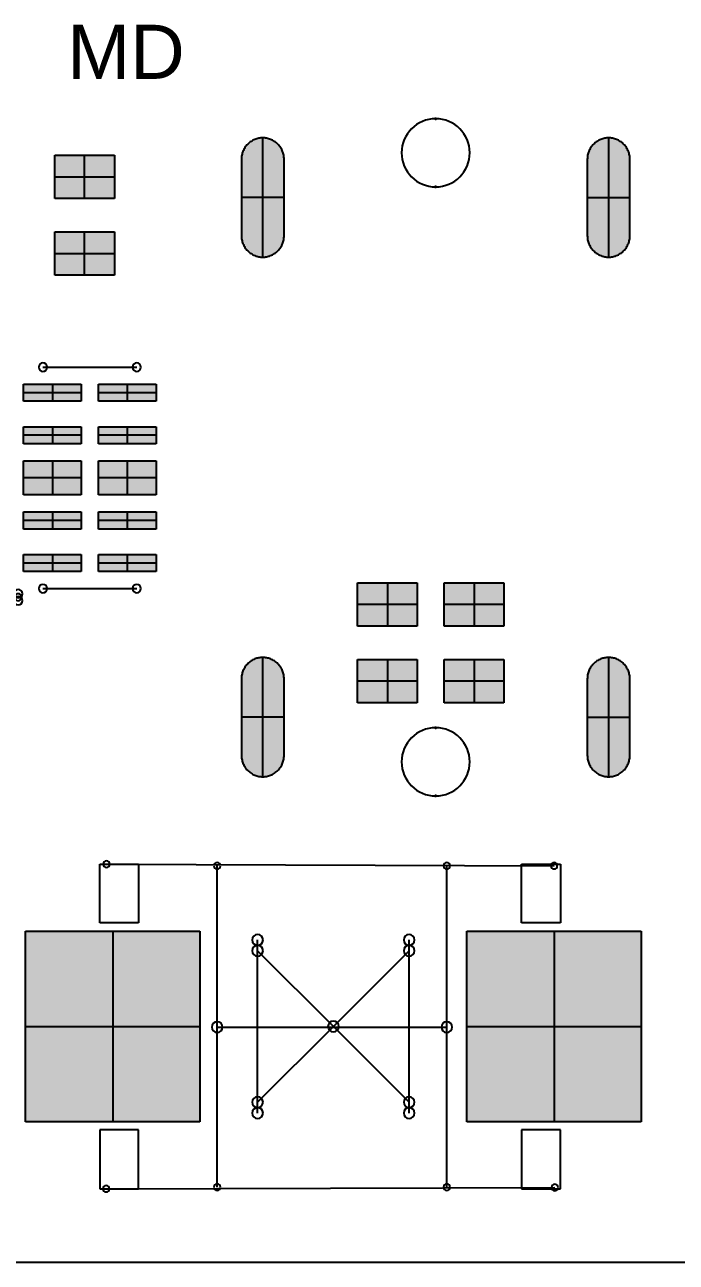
# Model space of a CAD drawing. Header units: millimetres. Extents: x -0.1 to 90.1, y -0.1 to 60.1.
# Drawn here: x 67.68 to 75.32, y 0 to 14.53 of the extents above; entities that cross this region are included whole.
import ezdxf

# ---------------------------------------------------------------- set-up
doc = ezdxf.new("R2010")
doc.units = ezdxf.units.MM
doc.layers.get('0').update_dxf_attribs({"color": 18, "true_color": 0x000000})
for name, color, linetype, true_color in [('Bottom Overlay', 54, 'Continuous', 0x999900), ('Bottom Paste', 16, 'Continuous', 0x7f0000), ('Mechanical 1', 6, 'Continuous', 0xff00ff), ('Pad Holes', 156, 'Continuous', 0x003f7f)]:
    doc.layers.add(name, color=color, linetype=linetype, true_color=true_color)
doc.styles.add('Arial Regular', font='arial.ttf')

# ---------------------------------------------------------------- blocks, each defined once
blk = doc.blocks.new('R0402_B_328')
at = {"layer": 'Bottom Paste', "true_color": 0x7f0000}
for points in [[(-0.195, 0.35), (-0.195, -0.35), (-0.705, -0.35), (-0.705, 0.35)], [(0.705, 0.35), (0.705, -0.35), (0.195, -0.35), (0.195, 0.35)]]:
    blk.add_hatch(color=16, dxfattribs=at).paths.add_polyline_path(points, flags=0)
at = {"layer": 'Bottom Paste', "color": 16, "true_color": 0x7f0000}
for p, q in [((-0.45, 0.35), (-0.45, -0.35)), ((0.45, 0.35), (0.45, -0.35)), ((-0.705, 0), (-0.195, 0)), ((0.195, 0), (0.705, 0))]:
    blk.add_line(p, q, dxfattribs=at)
for points in [[(-0.705, -0.35), (-0.705, 0), (-0.705, 0.35)], [(-0.705, 0.35), (-0.45, 0.35), (-0.195, 0.35)], [(-0.195, 0.35), (-0.195, 0), (-0.195, -0.35)], [(0.195, -0.35), (0.195, 0), (0.195, 0.35)], [(0.195, 0.35), (0.45, 0.35), (0.705, 0.35)], [(0.705, 0.35), (0.705, 0), (0.705, -0.35)], [(-0.195, -0.35), (-0.45, -0.35), (-0.705, -0.35)], [(0.705, -0.35), (0.45, -0.35), (0.195, -0.35)]]:
    blk.add_open_spline(points, degree=2, dxfattribs=at)
blk = doc.blocks.new('R0402_B_327')
at = {"layer": 'Bottom Paste', "true_color": 0x7f0000}
for points in [[(-0.195, 0.35), (-0.195, -0.35), (-0.705, -0.35), (-0.705, 0.35)], [(0.705, 0.35), (0.705, -0.35), (0.195, -0.35), (0.195, 0.35)]]:
    blk.add_hatch(color=16, dxfattribs=at).paths.add_polyline_path(points, flags=0)
at = {"layer": 'Bottom Paste', "color": 16, "true_color": 0x7f0000}
for p, q in [((-0.45, 0.35), (-0.45, -0.35)), ((0.45, 0.35), (0.45, -0.35)), ((-0.705, 0), (-0.195, 0)), ((0.195, 0), (0.705, 0))]:
    blk.add_line(p, q, dxfattribs=at)
for points in [[(-0.705, -0.35), (-0.705, 0), (-0.705, 0.35)], [(-0.705, 0.35), (-0.45, 0.35), (-0.195, 0.35)], [(-0.195, 0.35), (-0.195, 0), (-0.195, -0.35)], [(0.195, -0.35), (0.195, 0), (0.195, 0.35)], [(0.195, 0.35), (0.45, 0.35), (0.705, 0.35)], [(0.705, 0.35), (0.705, 0), (0.705, -0.35)], [(-0.195, -0.35), (-0.45, -0.35), (-0.705, -0.35)], [(0.705, -0.35), (0.45, -0.35), (0.195, -0.35)]]:
    blk.add_open_spline(points, degree=2, dxfattribs=at)
blk = doc.blocks.new('R0402_B_320')
at = {"layer": 'Bottom Paste', "true_color": 0x7f0000}
for points in [[(-0.195, 0.35), (-0.195, -0.35), (-0.705, -0.35), (-0.705, 0.35)], [(0.705, 0.35), (0.705, -0.35), (0.195, -0.35), (0.195, 0.35)]]:
    blk.add_hatch(color=16, dxfattribs=at).paths.add_polyline_path(points, flags=0)
at = {"layer": 'Bottom Paste', "color": 16, "true_color": 0x7f0000}
for p, q in [((-0.45, 0.35), (-0.45, -0.35)), ((0.45, 0.35), (0.45, -0.35)), ((-0.705, 0), (-0.195, 0)), ((0.195, 0), (0.705, 0))]:
    blk.add_line(p, q, dxfattribs=at)
for points in [[(-0.705, -0.35), (-0.705, 0), (-0.705, 0.35)], [(-0.705, 0.35), (-0.45, 0.35), (-0.195, 0.35)], [(-0.195, 0.35), (-0.195, 0), (-0.195, -0.35)], [(0.195, -0.35), (0.195, 0), (0.195, 0.35)], [(0.195, 0.35), (0.45, 0.35), (0.705, 0.35)], [(0.705, 0.35), (0.705, 0), (0.705, -0.35)], [(-0.195, -0.35), (-0.45, -0.35), (-0.705, -0.35)], [(0.705, -0.35), (0.45, -0.35), (0.195, -0.35)]]:
    blk.add_open_spline(points, degree=2, dxfattribs=at)
blk = doc.blocks.new('SMB_L4_6_W3_6_LS5_4_BI_B_279')
at = {"layer": 'Bottom Paste', "true_color": 0x7f0000}
for points in [[(-3.615, 1.12), (-1.568, 1.12), (-1.568, -1.12), (-3.615, -1.12)], [(1.568, 1.12), (3.615, 1.12), (3.615, -1.12), (1.568, -1.12)]]:
    blk.add_hatch(color=16, dxfattribs=at).paths.add_polyline_path(points, flags=0)
at = {"layer": 'Bottom Overlay'}
for p, q in [((-2.667, 1.905), (-2.667, 1.215)), ((-2.21, 1.905), (-2.667, 1.905)), ((-2.21, 1.215), (-2.21, 1.905)), ((2.286, 1.905), (2.286, 1.215)), ((2.743, 1.905), (2.286, 1.905)), ((2.743, 1.215), (2.743, 1.905)), ((-2.667, 1.215), (-2.21, 1.215)), ((2.286, 1.215), (2.743, 1.215)), ((-2.667, -1.905), (-2.667, -1.215)), ((-2.667, -1.215), (-2.21, -1.215)), ((-2.21, -1.215), (-2.21, -1.905)), ((2.286, -1.905), (2.286, -1.215)), ((2.286, -1.215), (2.743, -1.215)), ((2.743, -1.215), (2.743, -1.905)), ((-2.21, -1.905), (-2.667, -1.905)), ((2.743, -1.905), (2.286, -1.905))]:
    blk.add_line(p, q, dxfattribs=at)
for points in [[(2.667, 1.905), (-2.599, 1.89)], [(-1.331, 1.886), (-1.331, -1.886)], [(1.364, 1.886), (1.364, -1.886)], [(-0.889, 1.016), (-0.889, -1.016)], [(-0.889, 1.016), (-0.889, 0.889)], [(0, 0), (-0.889, 0.889)], [(0.889, 0.889), (0, 0)], [(0.889, 1.016), (0.889, -1.016)], [(0.889, 1.016), (0.889, 0.889)], [(1.364, 0.008), (-1.331, 0.008)], [(0, 0), (-0.889, -0.889)], [(0.889, -0.889), (0, 0)], [(-0.889, -0.889), (-0.889, -1.016)], [(0.889, -0.889), (0.889, -1.016)], [(2.663, -1.905), (-2.591, -1.887)]]:
    blk.add_lwpolyline(points, dxfattribs=at)
for centre, radius, start, end in [((-2.599, 1.89), 0.0381, 0, 180), ((-2.599, 1.89), 0.0381, 180, 0), ((-1.331, 1.886), 0.0381, 0, 180), ((1.364, 1.886), 0.0381, 0, 180), ((2.667, 1.905), 0.0381, 0, 180), ((2.667, 1.905), 0.0381, 180, 0), ((-1.331, 1.886), 0.0381, 180, 0), ((1.364, 1.886), 0.0381, 180, 0), ((-0.889, 1.016), 0.0635, 0, 180), ((-0.889, 1.016), 0.0635, 0, 180), ((0.889, 1.016), 0.0635, 0, 180), ((0.889, 1.016), 0.0635, 0, 180), ((-0.889, 1.016), 0.0635, 180, 0), ((-0.889, 1.016), 0.0635, 180, 0), ((-0.889, 0.889), 0.0635, 0, 180), ((-0.889, 0.889), 0.0635, 0, 180), ((-0.889, 0.889), 0.0635, 180, 0), ((-0.889, 0.889), 0.0635, 180, 0), ((0.889, 1.016), 0.0635, 180, 0), ((0.889, 1.016), 0.0635, 180, 0), ((0.889, 0.889), 0.0635, 0, 180), ((0.889, 0.889), 0.0635, 0, 180), ((0.889, 0.889), 0.0635, 180, 0), ((0.889, 0.889), 0.0635, 180, 0), ((-1.331, 0.008), 0.0635, 0, 180), ((-1.331, 0.008), 0.0635, 180, 0), ((0, 0), 0.0635, 0, 180), ((0, 0), 0.0635, 0, 180), ((0, 0), 0.0635, 0, 180), ((0, 0), 0.0635, 0, 180), ((0, 0), 0.0635, 180, 0), ((0, 0), 0.0635, 180, 0), ((0, 0), 0.0635, 180, 0), ((0, 0), 0.0635, 180, 0), ((1.364, 0.008), 0.0635, 0, 180), ((1.364, 0.008), 0.0635, 180, 0), ((-0.889, -0.889), 0.0635, 0, 180), ((-0.889, -0.889), 0.0635, 0, 180), ((0.889, -0.889), 0.0635, 0, 180), ((0.889, -0.889), 0.0635, 0, 180), ((-0.889, -0.889), 0.0635, 180, 0), ((-0.889, -0.889), 0.0635, 180, 0), ((-0.889, -1.016), 0.0635, 0, 180), ((-0.889, -1.016), 0.0635, 0, 180), ((-0.889, -1.016), 0.0635, 180, 0), ((-0.889, -1.016), 0.0635, 180, 0), ((0.889, -0.889), 0.0635, 180, 0), ((0.889, -0.889), 0.0635, 180, 0), ((0.889, -1.016), 0.0635, 0, 180), ((0.889, -1.016), 0.0635, 0, 180), ((0.889, -1.016), 0.0635, 180, 0), ((0.889, -1.016), 0.0635, 180, 0), ((-2.591, -1.887), 0.0381, 0, 180), ((-2.591, -1.887), 0.0381, 180, 0), ((-1.331, -1.886), 0.0381, 0, 180), ((-1.331, -1.886), 0.0381, 180, 0), ((1.364, -1.886), 0.0381, 0, 180), ((1.364, -1.886), 0.0381, 180, 0), ((2.663, -1.905), 0.0381, 0, 180), ((2.663, -1.905), 0.0381, 180, 0)]:
    blk.add_arc(centre, radius, start, end, dxfattribs=at)
at = {"layer": 'Bottom Paste', "color": 16, "true_color": 0x7f0000}
for p, q in [((-2.591, -1.12), (-2.591, 1.12)), ((2.591, -1.12), (2.591, 1.12)), ((-1.568, 0), (-3.615, 0)), ((3.615, 0), (1.568, 0))]:
    blk.add_line(p, q, dxfattribs=at)
for points in [[(-3.615, 1.12), (-2.591, 1.12), (-1.568, 1.12)], [(-3.615, -1.12), (-3.615, 0), (-3.615, 1.12)], [(-1.568, 1.12), (-1.568, 0), (-1.568, -1.12)], [(1.568, 1.12), (2.591, 1.12), (3.615, 1.12)], [(1.568, -1.12), (1.568, 0), (1.568, 1.12)], [(3.615, 1.12), (3.615, 0), (3.615, -1.12)], [(-1.568, -1.12), (-2.591, -1.12), (-3.615, -1.12)], [(3.615, -1.12), (2.591, -1.12), (1.568, -1.12)]]:
    blk.add_open_spline(points, degree=2, dxfattribs=at)
blk = doc.blocks.new('SLP2510P8_L2_5_W1_0_P0_50_BL_B_278')
at = {"layer": 'Bottom Paste', "true_color": 0x7f0000}
for points in [[(-1.1, 0.78), (-0.9, 0.78), (-0.9, 0.1), (-1.1, 0.1)], [(-0.6, 0.78), (-0.4, 0.78), (-0.4, 0.1), (-0.6, 0.1)], [(-0.2, 0.78), (0.2, 0.78), (0.2, 0.1), (-0.2, 0.1)], [(0.4, 0.78), (0.6, 0.78), (0.6, 0.1), (0.4, 0.1)], [(0.9, 0.78), (1.1, 0.78), (1.1, 0.1), (0.9, 0.1)], [(-1.1, -0.1), (-0.9, -0.1), (-0.9, -0.78), (-1.1, -0.78)], [(-0.6, -0.1), (-0.4, -0.1), (-0.4, -0.78), (-0.6, -0.78)], [(-0.2, -0.1), (0.2, -0.1), (0.2, -0.78), (-0.2, -0.78)], [(0.4, -0.1), (0.6, -0.1), (0.6, -0.78), (0.4, -0.78)], [(0.9, -0.1), (1.1, -0.1), (1.1, -0.78), (0.9, -0.78)]]:
    blk.add_hatch(color=16, dxfattribs=at).paths.add_polyline_path(points, flags=0)
at = {"layer": 'Bottom Overlay'}
for points in [[(-1.3, 0.55), (-1.3, -0.55)], [(1.3, 0.55), (1.3, -0.55)]]:
    blk.add_lwpolyline(points, dxfattribs=at)
for centre, radius, start, end in [((-1.441, 0.84), 0.05, 0, 180), ((-1.4, 0.84), 0.0411, 0, 180), ((-1.359, 0.84), 0.05, 0, 180), ((-1.441, 0.84), 0.05, 180, 0), ((-1.4, 0.84), 0.0411, 180, 0), ((-1.359, 0.84), 0.05, 180, 0), ((-1.3, 0.55), 0.05, 0, 180), ((1.3, 0.55), 0.05, 0, 180), ((-1.3, 0.55), 0.05, 180, 0), ((1.3, 0.55), 0.05, 180, 0), ((-1.3, -0.55), 0.05, 0, 180), ((-1.3, -0.55), 0.05, 180, 0), ((1.3, -0.55), 0.05, 0, 180), ((1.3, -0.55), 0.05, 180, 0)]:
    blk.add_arc(centre, radius, start, end, dxfattribs=at)
at = {"layer": 'Bottom Paste', "color": 16, "true_color": 0x7f0000}
for p, q in [((-1, 0.1), (-1, 0.78)), ((-0.5, 0.1), (-0.5, 0.78)), ((0, 0.1), (0, 0.78)), ((0.5, 0.1), (0.5, 0.78)), ((1, 0.1), (1, 0.78)), ((-0.9, 0.44), (-1.1, 0.44)), ((-0.4, 0.44), (-0.6, 0.44)), ((0.2, 0.44), (-0.2, 0.44)), ((0.6, 0.44), (0.4, 0.44)), ((1.1, 0.44), (0.9, 0.44)), ((-1, -0.78), (-1, -0.1)), ((-0.5, -0.78), (-0.5, -0.1)), ((0, -0.78), (0, -0.1)), ((0.5, -0.78), (0.5, -0.1)), ((1, -0.78), (1, -0.1)), ((-0.9, -0.44), (-1.1, -0.44)), ((-0.4, -0.44), (-0.6, -0.44)), ((0.2, -0.44), (-0.2, -0.44)), ((0.6, -0.44), (0.4, -0.44)), ((1.1, -0.44), (0.9, -0.44))]:
    blk.add_line(p, q, dxfattribs=at)
for points in [[(-1.1, 0.78), (-1, 0.78), (-0.9, 0.78)], [(-1.1, 0.1), (-1.1, 0.44), (-1.1, 0.78)], [(-0.9, 0.78), (-0.9, 0.44), (-0.9, 0.1)], [(-0.6, 0.78), (-0.5, 0.78), (-0.4, 0.78)], [(-0.6, 0.1), (-0.6, 0.44), (-0.6, 0.78)], [(-0.4, 0.78), (-0.4, 0.44), (-0.4, 0.1)], [(-0.2, 0.78), (0, 0.78), (0.2, 0.78)], [(-0.2, 0.1), (-0.2, 0.44), (-0.2, 0.78)], [(0.2, 0.78), (0.2, 0.44), (0.2, 0.1)], [(0.4, 0.78), (0.5, 0.78), (0.6, 0.78)], [(0.4, 0.1), (0.4, 0.44), (0.4, 0.78)], [(0.6, 0.78), (0.6, 0.44), (0.6, 0.1)], [(0.9, 0.78), (1, 0.78), (1.1, 0.78)], [(0.9, 0.1), (0.9, 0.44), (0.9, 0.78)], [(1.1, 0.78), (1.1, 0.44), (1.1, 0.1)], [(-0.9, 0.1), (-1, 0.1), (-1.1, 0.1)], [(-0.4, 0.1), (-0.5, 0.1), (-0.6, 0.1)], [(0.2, 0.1), (0, 0.1), (-0.2, 0.1)], [(0.6, 0.1), (0.5, 0.1), (0.4, 0.1)], [(1.1, 0.1), (1, 0.1), (0.9, 0.1)], [(-1.1, -0.1), (-1, -0.1), (-0.9, -0.1)], [(-1.1, -0.78), (-1.1, -0.44), (-1.1, -0.1)], [(-0.9, -0.1), (-0.9, -0.44), (-0.9, -0.78)], [(-0.6, -0.1), (-0.5, -0.1), (-0.4, -0.1)], [(-0.6, -0.78), (-0.6, -0.44), (-0.6, -0.1)], [(-0.4, -0.1), (-0.4, -0.44), (-0.4, -0.78)], [(-0.2, -0.1), (0, -0.1), (0.2, -0.1)], [(-0.2, -0.78), (-0.2, -0.44), (-0.2, -0.1)], [(0.2, -0.1), (0.2, -0.44), (0.2, -0.78)], [(0.4, -0.1), (0.5, -0.1), (0.6, -0.1)], [(0.4, -0.78), (0.4, -0.44), (0.4, -0.1)], [(0.6, -0.1), (0.6, -0.44), (0.6, -0.78)], [(0.9, -0.1), (1, -0.1), (1.1, -0.1)], [(0.9, -0.78), (0.9, -0.44), (0.9, -0.1)], [(1.1, -0.1), (1.1, -0.44), (1.1, -0.78)], [(-0.9, -0.78), (-1, -0.78), (-1.1, -0.78)], [(-0.4, -0.78), (-0.5, -0.78), (-0.6, -0.78)], [(0.2, -0.78), (0, -0.78), (-0.2, -0.78)], [(0.6, -0.78), (0.5, -0.78), (0.4, -0.78)], [(1.1, -0.78), (1, -0.78), (0.9, -0.78)]]:
    blk.add_open_spline(points, degree=2, dxfattribs=at)
blk = doc.blocks.new('USB_C_SMD_TYPEC_305_ACP16H458_42')
at = {"layer": 'Pad Holes', "true_color": 0x000000}
for points in [[(-2.6, 1.78), (-2.591, 1.78), (-2.583, 1.781), (-2.574, 1.781), (-2.566, 1.782), (-2.557, 1.784), (-2.549, 1.785), (-2.54, 1.787), (-2.532, 1.79), (-2.524, 1.792), (-2.515, 1.795), (-2.507, 1.798), (-2.499, 1.801), (-2.491, 1.805), (-2.484, 1.809), (-2.476, 1.813), (-2.469, 1.817), (-2.461, 1.822), (-2.454, 1.827), (-2.447, 1.832), (-2.441, 1.837), (-2.434, 1.843), (-2.428, 1.849), (-2.422, 1.855), (-2.416, 1.861), (-2.41, 1.868), (-2.404, 1.874), (-2.399, 1.881), (-2.394, 1.888), (-2.389, 1.895), (-2.385, 1.903), (-2.381, 1.91), (-2.377, 1.918), (-2.373, 1.926), (-2.369, 1.933), (-2.366, 1.941), (-2.363, 1.95), (-2.361, 1.958), (-2.358, 1.966), (-2.356, 1.974), (-2.354, 1.983), (-2.353, 1.991), (-2.352, 2), (-2.351, 2.009), (-2.35, 2.017), (-2.35, 2.026), (-2.35, 2.034), (-2.35, 2.043), (-2.351, 2.052), (-2.352, 2.06), (-2.353, 2.069), (-2.354, 2.077), (-2.356, 2.086), (-2.358, 2.094), (-2.361, 2.102), (-2.363, 2.111), (-2.366, 2.119), (-2.369, 2.127), (-2.373, 2.135), (-2.377, 2.142), (-2.381, 2.15), (-2.385, 2.158), (-2.389, 2.165), (-2.394, 2.172), (-2.399, 2.179), (-2.404, 2.186), (-2.41, 2.193), (-2.416, 2.199), (-2.422, 2.205), (-2.428, 2.211), (-2.434, 2.217), (-2.441, 2.223), (-2.447, 2.228), (-2.454, 2.233), (-2.461, 2.238), (-2.469, 2.243), (-2.476, 2.247), (-2.484, 2.251), (-2.491, 2.255), (-2.499, 2.259), (-2.507, 2.262), (-2.515, 2.265), (-2.524, 2.268), (-2.532, 2.271), (-2.54, 2.273), (-2.549, 2.275), (-2.557, 2.276), (-2.566, 2.278), (-2.574, 2.279), (-2.583, 2.28), (-2.591, 2.28), (-2.6, 2.28), (-3.5, 2.28), (-3.509, 2.28), (-3.517, 2.28), (-3.526, 2.279), (-3.534, 2.278), (-3.543, 2.276), (-3.551, 2.275), (-3.56, 2.273), (-3.568, 2.271), (-3.576, 2.268), (-3.585, 2.265), (-3.593, 2.262), (-3.601, 2.259), (-3.608, 2.255), (-3.616, 2.251), (-3.624, 2.247), (-3.631, 2.243), (-3.638, 2.238), (-3.645, 2.233), (-3.652, 2.228), (-3.659, 2.223), (-3.666, 2.217), (-3.672, 2.211), (-3.678, 2.205), (-3.684, 2.199), (-3.69, 2.193), (-3.695, 2.186), (-3.701, 2.179), (-3.706, 2.172), (-3.71, 2.165), (-3.715, 2.158), (-3.719, 2.15), (-3.723, 2.142), (-3.727, 2.135), (-3.73, 2.127), (-3.734, 2.119), (-3.737, 2.111), (-3.739, 2.102), (-3.742, 2.094), (-3.744, 2.086), (-3.745, 2.077), (-3.747, 2.069), (-3.748, 2.06), (-3.749, 2.052), (-3.75, 2.043), (-3.75, 2.034), (-3.75, 2.026), (-3.75, 2.017), (-3.749, 2.009), (-3.748, 2), (-3.747, 1.991), (-3.745, 1.983), (-3.744, 1.974), (-3.742, 1.966), (-3.739, 1.958), (-3.737, 1.95), (-3.734, 1.941), (-3.73, 1.933), (-3.727, 1.926), (-3.723, 1.918), (-3.719, 1.91), (-3.715, 1.903), (-3.71, 1.895), (-3.706, 1.888), (-3.701, 1.881), (-3.695, 1.874), (-3.69, 1.868), (-3.684, 1.861), (-3.678, 1.855), (-3.672, 1.849), (-3.666, 1.843), (-3.659, 1.837), (-3.652, 1.832), (-3.645, 1.827), (-3.638, 1.822), (-3.631, 1.817), (-3.624, 1.813), (-3.616, 1.809), (-3.608, 1.805), (-3.601, 1.801), (-3.593, 1.798), (-3.585, 1.795), (-3.576, 1.792), (-3.568, 1.79), (-3.56, 1.787), (-3.551, 1.785), (-3.543, 1.784), (-3.534, 1.782), (-3.526, 1.781), (-3.517, 1.781), (-3.509, 1.78), (-3.5, 1.78)], [(3.5, 1.78), (3.509, 1.78), (3.517, 1.781), (3.526, 1.781), (3.535, 1.782), (3.543, 1.784), (3.552, 1.785), (3.56, 1.787), (3.568, 1.79), (3.577, 1.792), (3.585, 1.795), (3.593, 1.798), (3.601, 1.801), (3.609, 1.805), (3.616, 1.809), (3.624, 1.813), (3.631, 1.817), (3.639, 1.822), (3.646, 1.827), (3.653, 1.832), (3.659, 1.837), (3.666, 1.843), (3.672, 1.849), (3.678, 1.855), (3.684, 1.861), (3.69, 1.868), (3.696, 1.874), (3.701, 1.881), (3.706, 1.888), (3.711, 1.895), (3.715, 1.903), (3.719, 1.91), (3.723, 1.918), (3.727, 1.925), (3.731, 1.933), (3.734, 1.941), (3.737, 1.95), (3.739, 1.958), (3.742, 1.966), (3.744, 1.974), (3.746, 1.983), (3.747, 1.991), (3.748, 2), (3.749, 2.009), (3.75, 2.017), (3.75, 2.026), (3.75, 2.034), (3.75, 2.043), (3.749, 2.052), (3.748, 2.06), (3.747, 2.069), (3.746, 2.077), (3.744, 2.086), (3.742, 2.094), (3.739, 2.102), (3.737, 2.111), (3.734, 2.119), (3.731, 2.127), (3.727, 2.135), (3.723, 2.142), (3.719, 2.15), (3.715, 2.158), (3.711, 2.165), (3.706, 2.172), (3.701, 2.179), (3.696, 2.186), (3.69, 2.193), (3.684, 2.199), (3.678, 2.205), (3.672, 2.211), (3.666, 2.217), (3.659, 2.223), (3.653, 2.228), (3.646, 2.233), (3.639, 2.238), (3.631, 2.243), (3.624, 2.247), (3.616, 2.251), (3.609, 2.255), (3.601, 2.259), (3.593, 2.262), (3.585, 2.265), (3.577, 2.268), (3.568, 2.271), (3.56, 2.273), (3.552, 2.275), (3.543, 2.276), (3.535, 2.278), (3.526, 2.279), (3.517, 2.279), (3.509, 2.28), (3.5, 2.28), (2.6, 2.28), (2.592, 2.28), (2.583, 2.279), (2.574, 2.279), (2.566, 2.278), (2.557, 2.276), (2.549, 2.275), (2.54, 2.273), (2.532, 2.271), (2.524, 2.268), (2.516, 2.265), (2.507, 2.262), (2.5, 2.259), (2.492, 2.255), (2.484, 2.251), (2.476, 2.247), (2.469, 2.243), (2.462, 2.238), (2.455, 2.233), (2.448, 2.228), (2.441, 2.223), (2.434, 2.217), (2.428, 2.211), (2.422, 2.205), (2.416, 2.199), (2.41, 2.193), (2.405, 2.186), (2.399, 2.179), (2.394, 2.172), (2.39, 2.165), (2.385, 2.158), (2.381, 2.15), (2.377, 2.142), (2.373, 2.135), (2.37, 2.127), (2.366, 2.119), (2.363, 2.111), (2.361, 2.102), (2.358, 2.094), (2.356, 2.086), (2.355, 2.077), (2.353, 2.069), (2.352, 2.06), (2.351, 2.052), (2.35, 2.043), (2.35, 2.034), (2.35, 2.026), (2.35, 2.017), (2.351, 2.009), (2.352, 2), (2.353, 1.991), (2.355, 1.983), (2.356, 1.974), (2.358, 1.966), (2.361, 1.958), (2.363, 1.95), (2.366, 1.941), (2.37, 1.933), (2.373, 1.925), (2.377, 1.918), (2.381, 1.91), (2.385, 1.903), (2.39, 1.895), (2.394, 1.888), (2.399, 1.881), (2.405, 1.874), (2.41, 1.868), (2.416, 1.861), (2.422, 1.855), (2.428, 1.849), (2.434, 1.843), (2.441, 1.837), (2.448, 1.832), (2.455, 1.827), (2.462, 1.822), (2.469, 1.817), (2.476, 1.813), (2.484, 1.809), (2.492, 1.805), (2.5, 1.801), (2.507, 1.798), (2.516, 1.795), (2.524, 1.792), (2.532, 1.79), (2.54, 1.787), (2.549, 1.785), (2.557, 1.784), (2.566, 1.782), (2.574, 1.781), (2.583, 1.781), (2.592, 1.78), (2.6, 1.78)], [(-2.6, -2.28), (-2.592, -2.28), (-2.583, -2.279), (-2.574, -2.279), (-2.566, -2.278), (-2.557, -2.276), (-2.549, -2.275), (-2.54, -2.273), (-2.532, -2.271), (-2.524, -2.268), (-2.516, -2.265), (-2.507, -2.262), (-2.5, -2.259), (-2.492, -2.255), (-2.484, -2.251), (-2.476, -2.247), (-2.469, -2.243), (-2.462, -2.238), (-2.455, -2.233), (-2.448, -2.228), (-2.441, -2.223), (-2.434, -2.217), (-2.428, -2.211), (-2.422, -2.205), (-2.416, -2.199), (-2.41, -2.193), (-2.405, -2.186), (-2.399, -2.179), (-2.394, -2.172), (-2.39, -2.165), (-2.385, -2.158), (-2.381, -2.15), (-2.377, -2.142), (-2.373, -2.135), (-2.37, -2.127), (-2.366, -2.119), (-2.363, -2.111), (-2.361, -2.102), (-2.358, -2.094), (-2.356, -2.086), (-2.355, -2.077), (-2.353, -2.069), (-2.352, -2.06), (-2.351, -2.052), (-2.35, -2.043), (-2.35, -2.034), (-2.35, -2.026), (-2.35, -2.017), (-2.351, -2.009), (-2.352, -2), (-2.353, -1.991), (-2.355, -1.983), (-2.356, -1.974), (-2.358, -1.966), (-2.361, -1.958), (-2.363, -1.95), (-2.366, -1.941), (-2.37, -1.933), (-2.373, -1.925), (-2.377, -1.918), (-2.381, -1.91), (-2.385, -1.903), (-2.39, -1.895), (-2.394, -1.888), (-2.399, -1.881), (-2.405, -1.874), (-2.41, -1.868), (-2.416, -1.861), (-2.422, -1.855), (-2.428, -1.849), (-2.434, -1.843), (-2.441, -1.837), (-2.448, -1.832), (-2.455, -1.827), (-2.462, -1.822), (-2.469, -1.817), (-2.476, -1.813), (-2.484, -1.809), (-2.492, -1.805), (-2.5, -1.801), (-2.507, -1.798), (-2.516, -1.795), (-2.524, -1.792), (-2.532, -1.79), (-2.54, -1.787), (-2.549, -1.785), (-2.557, -1.784), (-2.566, -1.782), (-2.574, -1.781), (-2.583, -1.781), (-2.592, -1.78), (-2.6, -1.78), (-3.5, -1.78), (-3.509, -1.78), (-3.517, -1.781), (-3.526, -1.781), (-3.535, -1.782), (-3.543, -1.784), (-3.552, -1.785), (-3.56, -1.787), (-3.568, -1.79), (-3.577, -1.792), (-3.585, -1.795), (-3.593, -1.798), (-3.601, -1.801), (-3.609, -1.805), (-3.616, -1.809), (-3.624, -1.813), (-3.631, -1.817), (-3.639, -1.822), (-3.646, -1.827), (-3.653, -1.832), (-3.659, -1.837), (-3.666, -1.843), (-3.672, -1.849), (-3.678, -1.855), (-3.684, -1.861), (-3.69, -1.868), (-3.696, -1.874), (-3.701, -1.881), (-3.706, -1.888), (-3.711, -1.895), (-3.715, -1.903), (-3.719, -1.91), (-3.723, -1.918), (-3.727, -1.925), (-3.731, -1.933), (-3.734, -1.941), (-3.737, -1.95), (-3.739, -1.958), (-3.742, -1.966), (-3.744, -1.974), (-3.746, -1.983), (-3.747, -1.991), (-3.748, -2), (-3.749, -2.009), (-3.75, -2.017), (-3.75, -2.026), (-3.75, -2.034), (-3.75, -2.043), (-3.749, -2.052), (-3.748, -2.06), (-3.747, -2.069), (-3.746, -2.077), (-3.744, -2.086), (-3.742, -2.094), (-3.739, -2.102), (-3.737, -2.111), (-3.734, -2.119), (-3.731, -2.127), (-3.727, -2.135), (-3.723, -2.142), (-3.719, -2.15), (-3.715, -2.158), (-3.711, -2.165), (-3.706, -2.172), (-3.701, -2.179), (-3.696, -2.186), (-3.69, -2.193), (-3.684, -2.199), (-3.678, -2.205), (-3.672, -2.211), (-3.666, -2.217), (-3.659, -2.223), (-3.653, -2.228), (-3.646, -2.233), (-3.639, -2.238), (-3.631, -2.243), (-3.624, -2.247), (-3.616, -2.251), (-3.609, -2.255), (-3.601, -2.259), (-3.593, -2.262), (-3.585, -2.265), (-3.577, -2.268), (-3.568, -2.271), (-3.56, -2.273), (-3.552, -2.275), (-3.543, -2.276), (-3.535, -2.278), (-3.526, -2.279), (-3.517, -2.279), (-3.509, -2.28), (-3.5, -2.28)], [(3.5, -2.28), (3.509, -2.28), (3.517, -2.28), (3.526, -2.279), (3.534, -2.278), (3.543, -2.276), (3.551, -2.275), (3.56, -2.273), (3.568, -2.271), (3.576, -2.268), (3.585, -2.265), (3.593, -2.262), (3.601, -2.259), (3.608, -2.255), (3.616, -2.251), (3.624, -2.247), (3.631, -2.243), (3.638, -2.238), (3.645, -2.233), (3.652, -2.228), (3.659, -2.223), (3.666, -2.217), (3.672, -2.211), (3.678, -2.205), (3.684, -2.199), (3.69, -2.193), (3.695, -2.186), (3.701, -2.179), (3.706, -2.172), (3.71, -2.165), (3.715, -2.158), (3.719, -2.15), (3.723, -2.142), (3.727, -2.135), (3.73, -2.127), (3.734, -2.119), (3.737, -2.111), (3.739, -2.102), (3.742, -2.094), (3.744, -2.086), (3.745, -2.077), (3.747, -2.069), (3.748, -2.06), (3.749, -2.052), (3.75, -2.043), (3.75, -2.034), (3.75, -2.026), (3.75, -2.017), (3.749, -2.009), (3.748, -2), (3.747, -1.991), (3.745, -1.983), (3.744, -1.974), (3.742, -1.966), (3.739, -1.958), (3.737, -1.95), (3.734, -1.941), (3.73, -1.933), (3.727, -1.926), (3.723, -1.918), (3.719, -1.91), (3.715, -1.903), (3.71, -1.895), (3.706, -1.888), (3.701, -1.881), (3.695, -1.874), (3.69, -1.868), (3.684, -1.861), (3.678, -1.855), (3.672, -1.849), (3.666, -1.843), (3.659, -1.837), (3.652, -1.832), (3.645, -1.827), (3.638, -1.822), (3.631, -1.817), (3.624, -1.813), (3.616, -1.809), (3.608, -1.805), (3.601, -1.801), (3.593, -1.798), (3.585, -1.795), (3.576, -1.792), (3.568, -1.79), (3.56, -1.787), (3.551, -1.785), (3.543, -1.784), (3.534, -1.782), (3.526, -1.781), (3.517, -1.781), (3.509, -1.78), (3.5, -1.78), (2.6, -1.78), (2.591, -1.78), (2.583, -1.781), (2.574, -1.781), (2.566, -1.782), (2.557, -1.784), (2.549, -1.785), (2.54, -1.787), (2.532, -1.79), (2.524, -1.792), (2.515, -1.795), (2.507, -1.798), (2.499, -1.801), (2.491, -1.805), (2.484, -1.809), (2.476, -1.813), (2.469, -1.817), (2.461, -1.822), (2.454, -1.827), (2.447, -1.832), (2.441, -1.837), (2.434, -1.843), (2.428, -1.849), (2.422, -1.855), (2.416, -1.861), (2.41, -1.868), (2.404, -1.874), (2.399, -1.881), (2.394, -1.888), (2.389, -1.895), (2.385, -1.903), (2.381, -1.91), (2.377, -1.918), (2.373, -1.926), (2.369, -1.933), (2.366, -1.941), (2.363, -1.95), (2.361, -1.958), (2.358, -1.966), (2.356, -1.974), (2.354, -1.983), (2.353, -1.991), (2.352, -2), (2.351, -2.009), (2.35, -2.017), (2.35, -2.026), (2.35, -2.034), (2.35, -2.043), (2.351, -2.052), (2.352, -2.06), (2.353, -2.069), (2.354, -2.077), (2.356, -2.086), (2.358, -2.094), (2.361, -2.102), (2.363, -2.111), (2.366, -2.119), (2.369, -2.127), (2.373, -2.135), (2.377, -2.142), (2.381, -2.15), (2.385, -2.158), (2.389, -2.165), (2.394, -2.172), (2.399, -2.179), (2.404, -2.186), (2.41, -2.193), (2.416, -2.199), (2.422, -2.205), (2.428, -2.211), (2.434, -2.217), (2.441, -2.223), (2.447, -2.228), (2.454, -2.233), (2.461, -2.238), (2.469, -2.243), (2.476, -2.247), (2.484, -2.251), (2.491, -2.255), (2.499, -2.259), (2.507, -2.262), (2.515, -2.265), (2.524, -2.268), (2.532, -2.271), (2.54, -2.273), (2.549, -2.275), (2.557, -2.276), (2.566, -2.278), (2.574, -2.279), (2.583, -2.28), (2.591, -2.28), (2.6, -2.28)]]:
    blk.add_hatch(color=18, dxfattribs=at).paths.add_polyline_path(points, flags=0)
at = {"layer": 'Mechanical 1'}
for centre, radius, start, end in [((-3.575, 0), 0.4, 0, 180), ((3.575, 0), 0.4, 0, 180), ((-3.975, 0), 0.00635, 0, 180), ((-3.175, 0), 0.00635, 0, 180), ((3.175, 0), 0.00635, 0, 180), ((3.975, 0), 0.00635, 0, 180), ((-3.975, 0), 0.00635, 180, 0), ((-3.575, 0), 0.4, 180, 0), ((-3.175, 0), 0.00635, 180, 0), ((3.175, 0), 0.00635, 180, 0), ((3.575, 0), 0.4, 180, 0), ((3.975, 0), 0.00635, 180, 0)]:
    blk.add_arc(centre, radius, start, end, dxfattribs=at)
at = {"layer": 'Pad Holes', "color": 18, "true_color": 0x000000}
for p, q in [((-3.05, 1.78), (-3.05, 2.28)), ((3.05, 1.78), (3.05, 2.28)), ((-3.75, 2.03), (-2.35, 2.03)), ((2.35, 2.03), (3.75, 2.03)), ((-3.05, -1.78), (-3.05, -2.28)), ((3.05, -1.78), (3.05, -2.28)), ((-2.35, -2.03), (-3.75, -2.03)), ((3.75, -2.03), (2.35, -2.03))]:
    blk.add_line(p, q, dxfattribs=at)
for points in [[(-3.5, 2.28), (-3.75, 2.28), (-3.75, 2.03), (-3.75, 1.78), (-3.5, 1.78)], [(-2.6, 1.78), (-2.35, 1.78), (-2.35, 2.03), (-2.35, 2.28), (-2.6, 2.28)], [(2.6, 2.28), (2.35, 2.28), (2.35, 2.03), (2.35, 1.78), (2.6, 1.78)], [(3.5, 1.78), (3.75, 1.78), (3.75, 2.03), (3.75, 2.28), (3.5, 2.28)], [(-3.5, -1.78), (-3.75, -1.78), (-3.75, -2.03), (-3.75, -2.28), (-3.5, -2.28)], [(-2.6, -2.28), (-2.35, -2.28), (-2.35, -2.03), (-2.35, -1.78), (-2.6, -1.78)], [(2.6, -1.78), (2.35, -1.78), (2.35, -2.03), (2.35, -2.28), (2.6, -2.28)], [(3.5, -2.28), (3.75, -2.28), (3.75, -2.03), (3.75, -1.78), (3.5, -1.78)]]:
    blk.add_rational_spline(points, [1, 0.707106781187, 1, 0.707106781187, 1], degree=2, knots=[0, 0, 0, 0.3927182, 0.3927182, 0.7854365, 0.7854365, 0.7854365], dxfattribs=at)
for points in [[(-2.6, 2.28), (-3.05, 2.28), (-3.5, 2.28)], [(3.5, 2.28), (3.05, 2.28), (2.6, 2.28)], [(-3.5, 1.78), (-3.05, 1.78), (-2.6, 1.78)], [(2.6, 1.78), (3.05, 1.78), (3.5, 1.78)], [(-2.6, -1.78), (-3.05, -1.78), (-3.5, -1.78)], [(3.5, -1.78), (3.05, -1.78), (2.6, -1.78)], [(-3.5, -2.28), (-3.05, -2.28), (-2.6, -2.28)], [(2.6, -2.28), (3.05, -2.28), (3.5, -2.28)]]:
    blk.add_open_spline(points, degree=2, dxfattribs=at)

msp = doc.modelspace()

# ---------------------------------------------------------------- linework, layer by layer
at = {"layer": 'Mechanical 1'}
msp.add_lwpolyline([(1, 0), (89, 0)], dxfattribs=at)
for centre, radius, start, end in [((72.5, 13.025), 0.4, 0, 180), ((72.1, 13.025), 0.0025, 0, 180), ((72.1, 13.025), 0.0025, 180, 0), ((72.5, 13.025), 0.4, 180, 0), ((72.9, 13.025), 0.0025, 0, 180), ((72.9, 13.025), 0.0025, 180, 0), ((72.5, 5.875), 0.4, 0, 180), ((72.1, 5.875), 0.0025, 0, 180), ((72.1, 5.875), 0.0025, 180, 0), ((72.5, 5.875), 0.4, 180, 0), ((72.9, 5.875), 0.0025, 0, 180), ((72.9, 5.875), 0.0025, 180, 0)]:
    msp.add_arc(centre, radius, start, end, dxfattribs=at)

# ---------------------------------------------------------------- block references
for name, p, rotation in [('USB_C_SMD_TYPEC_305_ACP16H458_42', (72.5, 9.45), 270), ('R0402_B_320', (68.378, 12.293), 90), ('SLP2510P8_L2_5_W1_0_P0_50_BL_B_278', (68.44, 9.208), 90), ('R0402_B_328', (71.934, 7.271), 270), ('R0402_B_327', (72.95, 7.271), 270), ('SMB_L4_6_W3_6_LS5_4_BI_B_279', (71.299, 2.768), 180)]:
    msp.add_blockref(name, p, dxfattribs=dict(rotation=rotation))

# ---------------------------------------------------------------- texts
at = {"layer": 'Bottom Overlay', "insert": (68.175, 13.893), "char_height": 0.635, "width": 3.92734, "attachment_point": 7, "style": 'Arial Regular'}
msp.add_mtext('MD', dxfattribs=at)

doc.saveas('drawing.dxf')
